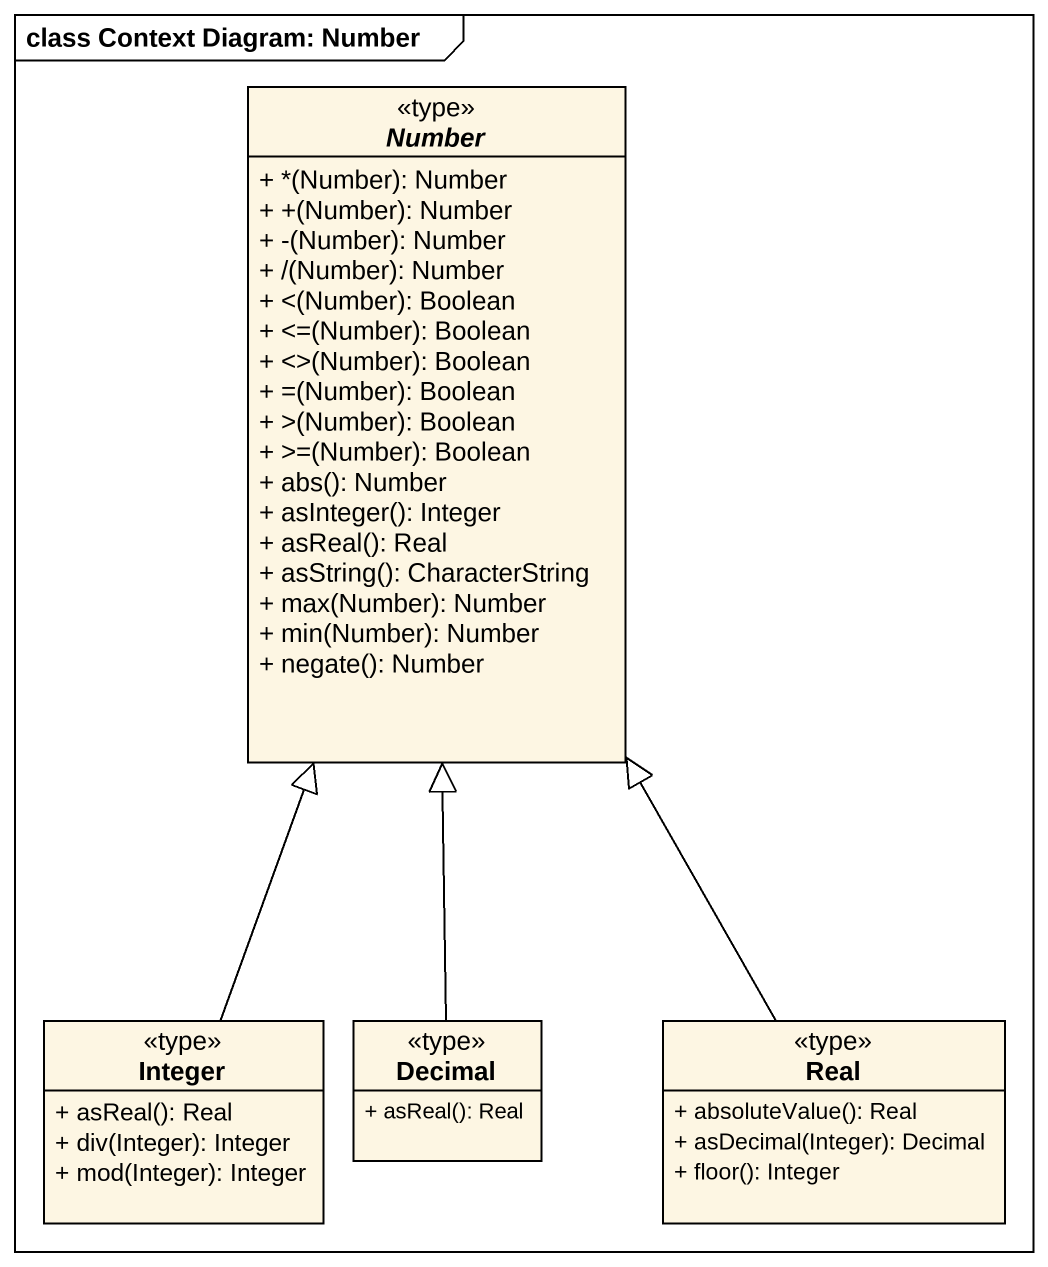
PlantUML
@startuml
mainframe class Context Diagram: Number
hide circle
hide empty members
skinparam classAttributeIconSize 0
abstract class Number <<type>> {
  + *(Number): Number
  + +(Number): Number
  + -(Number): Number
  + /(Number): Number
  + <(Number): Boolean
  + <=(Number): Boolean
  + <>(Number): Boolean
  + =(Number): Boolean
  + >(Number): Boolean
  + >=(Number): Boolean
  + abs(): Number
  + asInteger(): Integer
  + asReal(): Real
  + asString(): CharacterString
  + max(Number): Number
  + min(Number): Number
  + negate(): Number
}
class Integer <<type>> {
  + asReal(): Real
  + div(Integer): Integer
  + mod(Integer): Integer
}
class Decimal <<type>> {
  + asReal(): Real
}
class Real <<type>> {
  + absoluteValue(): Real
  + asDecimal(Integer): Decimal
  + floor(): Integer
}
Integer -up-|> Number
Decimal -up-|> Number
Real -up-|> Number
@enduml
